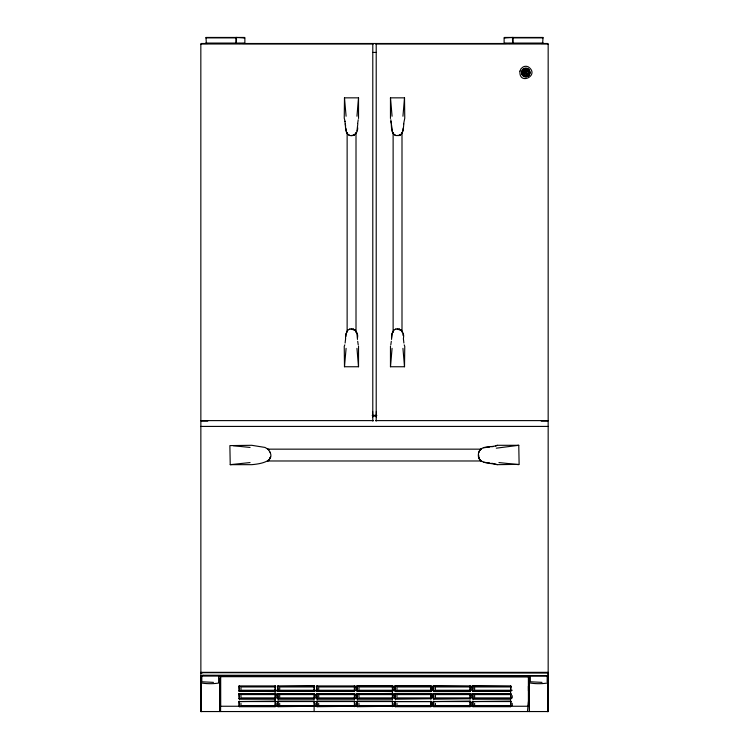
<?xml version="1.0" encoding="UTF-8"?>
<svg xmlns="http://www.w3.org/2000/svg" width="749" height="749" viewBox="0 0 749 749"><rect width="100%" height="100%" fill="white"/><g stroke="black" fill="none" stroke-linecap="round" stroke-linejoin="round"><path stroke-width="1.12" d="M201.837 711.55L200.872 711.55L200.835 678.079M201.322 43.985L201.322 43.498L207.763 43.498M547.678 420.61L547.678 421.097L541.237 421.097M529.412 711.55L529.374 682.873A14.381 3.389 0 0 0 548.128 682.873L548.128 676.066L547.229 675.589L202.998 675.242L200.835 676.066L200.872 711.55L548.165 711.55L548.165 44.472L547.201 43.498M200.835 676.974L200.835 676.066M529.403 72.279L529.234 73.748C528.738 68.852 529.243 78.692 525.049 76.295C528.925 74.507 522.971 77.437 522.371 73.973A4.054 4.054 0 0 1 522.193 71.96C522.821 70.219 522.643 74.956 522.259 71.97C522.456 69.077 526.35 67.607 528.298 69.854A3.371 3.371 0 0 1 529.318 71.576L529.403 72.279C529.861 68.814 524.796 67.167 522.849 69.891A4.176 4.176 0 0 0 521.903 72.531C521.969 79.825 533.297 75.434 528.691 69.891M528.448 701.551L527.436 711.55M376.307 417.193L376.363 411.435M478.574 452.892C476.28 464.483 490.071 462.582 497.261 464.661L519.123 464.343L518.767 445.299L497.261 445.299C491.175 448.033 480.774 444.634 478.574 452.892L480.043 449.812M522.577 71.913L523.074 70.06M356.955 116.235L358.528 97.847L344.484 97.847L344.24 118.164L345.12 121.581M402.943 116.235L404.516 97.847L390.472 97.847L390.472 118.464M521.903 72.531L522.072 71.37L521.903 72.531A4.176 4.176 0 0 0 522.268 74.235M346.085 348.36L344.484 366.748L358.528 366.748L358.528 346.132M392.073 348.36L390.472 366.748L404.516 366.748L404.76 346.422L404.207 344.868M356.955 130.888L357.825 123.8M357.507 126.862C358.818 132.358 353.06 138.378 347.939 134.511L346.656 132.751L345.851 128.126M403.177 128.126L402.382 132.751L401.099 134.511L399.105 135.541L395.921 135.541L393.927 134.511L392.645 132.751L391.54 125.158M345.532 337.733L345.851 334.054L347.63 330.421M345.851 336.47L346.094 333.708M391.521 337.733L391.839 334.054L393.618 330.421M403.814 123.8L403.177 130.532L401.099 134.511M345.654 338.417L345.12 343.005M391.54 339.437L392.083 333.708L393.927 330.084C399.048 326.218 404.806 332.238 403.496 337.733M522.25 72.419L522.774 70.706M357.694 123.285L358.219 119.728M403.58 124.128L404.76 118.164L404.516 97.847M391.324 341.31L390.791 344.868M522.896 72.662L522.662 72.316M548.128 682.873L547.163 681.787L547.229 675.589M344.802 344.868L344.24 346.422L344.484 366.748M529.281 74.235L529.599 73.13M236.356 43.498L236.525 37.881L235.944 37.45L235.944 43.498M268.957 449.812L265.043 447.443L251.739 445.299L229.877 445.608L230.224 464.661L251.739 464.661C260.877 463.912 278.394 461.019 267.421 448.511M513.056 43.498L513.056 37.45L505.893 37.881M355.11 134.511L356.393 132.751M346.656 331.844L347.939 330.084C353.06 326.218 358.818 332.238 357.507 337.733M358.528 118.464L358.528 97.847M390.472 346.132L390.472 366.748M542.622 43.498L543.034 37.45L504.414 37.45M201.799 43.498L200.835 44.472L200.872 711.55M497.261 445.299L495.595 446.039M238.819 686.243L275.604 686.243L275.117 691.402L239.305 691.402L238.819 686.243L275.604 686.243M277.542 686.243L314.121 685.794L314.599 686.243L314.121 691.402L278.029 691.402L277.542 686.243L314.599 686.243M433.765 685.794L433.278 690.952L433.765 691.402L470.044 691.402L470.531 686.243L433.765 685.794L433.765 691.402M472.947 685.794L472.469 690.952L472.956 691.402L510.575 691.402L511.052 686.243L472.947 685.794L472.956 691.402M238.819 693.892L275.117 693.443L275.604 693.892L275.117 699.051L239.305 699.051L238.819 693.892L314.599 693.892L314.121 699.051L278.029 699.051L277.542 693.892L314.599 693.892M238.819 701.551L275.117 701.092L275.604 701.551L275.117 706.7L239.305 706.7L238.819 701.551L431.349 701.551L430.862 706.7L395.294 706.7L394.817 701.551L431.349 701.551M278.029 701.092L277.542 701.551L278.029 706.7L314.599 706.251L314.121 701.092L278.029 701.092L278.029 706.7M316.537 686.243L354.867 686.243L354.38 691.402L317.024 691.402L316.537 686.243L511.052 686.243M316.537 693.892L354.867 693.892L354.38 699.051L317.024 699.051L316.537 693.892L354.867 693.892M317.024 701.092L316.537 701.551L317.024 706.7L354.867 706.251L354.38 701.092L317.024 701.092L317.024 706.7M357.282 685.794L356.805 686.243L357.282 691.402L392.879 690.952L392.392 685.794L357.282 685.794L357.282 691.402M356.805 693.892L392.392 693.443L392.879 693.892L392.392 699.051L357.282 699.051L356.805 693.892L511.052 693.892L510.575 699.051L472.956 699.051L472.469 693.892L511.052 693.892M357.282 701.092L356.805 701.551L357.282 706.7L392.879 706.251L392.392 701.092L357.282 701.092L357.282 706.7M395.294 685.794L394.817 686.243L395.294 691.402L431.349 690.952L430.862 685.794L395.294 685.794L395.294 691.402M395.294 693.443L394.817 693.892L395.294 699.051L431.349 698.602L430.862 693.443L395.294 693.443L395.294 699.051M433.765 693.443L433.278 693.892L433.765 699.051L470.531 698.602L470.044 693.443L433.765 693.443L433.765 699.051M433.278 701.551L470.044 701.092L470.531 701.551L470.044 706.7L433.765 706.7L433.278 701.551L470.531 701.551M472.469 701.551L510.575 701.092L511.052 701.551L510.575 706.7L472.956 706.7L472.469 701.551L511.052 701.551M522.849 69.891L525.189 68.786M267.421 461.496L269.312 459.783M479.688 450.224L481.579 448.511M513.056 37.45L512.475 37.881L512.644 43.498M213.474 682.376L201.799 681.787L201.799 676.075L202.998 675.242M522.371 73.973L523.233 75.583A3.698 3.698 0 0 0 527.399 76.201L528.307 75.583M353.687 135.241L355.419 134.174L353.116 135.541L353.687 135.241L351.524 135.457M399.676 135.241L401.408 134.174L399.105 135.541L399.676 135.241L397.513 135.457M349.362 329.354L349.933 329.054M395.35 329.354L395.921 329.054M200.835 673.566L202.998 672.686L547.229 673.061L548.128 673.566L548.165 711.55L547.201 711.55M524.656 68.665L526.884 68.917L525.508 68.964L525.367 69.563L526.659 69.208L528.298 69.854M496.306 448.174L518.767 445.299M524.506 68.974L523.663 69.151A3.726 3.726 0 0 1 527.408 68.871M491.765 446.76L493.591 446.47M230.224 464.661L250.063 462.564M489.752 447.041L483.582 447.762M244.577 37.45L205.966 37.45L206.378 43.498M205.966 37.881L235.944 37.881M243.107 37.881L235.944 37.45M243.481 37.881L244.764 37.881M504.236 37.881L505.519 37.881M513.056 37.881L543.034 37.881M205.675 43.077L244.867 43.077L244.867 37.881M543.325 43.077L504.124 43.077L504.124 37.881M239.399 43.498L239.97 43.498M242.639 43.498L506.324 43.498M509.03 43.498L509.601 43.498M541.237 43.498L547.678 43.498L547.678 43.985M200.835 43.985L373.292 43.985L372.787 43.498L372.787 421.097L373.274 420.61L200.835 420.61M548.165 43.985L375.708 43.985L376.213 43.498L376.213 421.097L375.726 420.61L548.165 420.61M372.768 52.43L376.27 52.43M524.618 76.164L526.341 76.529M372.178 415.349L376.859 415.349M372.768 416.098L376.27 416.098M207.763 421.097L201.322 421.097L201.322 420.61M200.835 426.415L548.165 426.415M267.636 449.157L481.401 449.157M267.636 460.981L481.401 460.981M200.835 672.34L548.165 672.34M201.799 676.075L547.163 676.066M529.374 680.813L529.374 678.079L528.401 676.984L218.624 676.675L218.624 681.787L219.588 682.873L219.626 711.55L219.588 678.079L219.588 682.873A14.381 3.389 0 0 1 200.835 682.873M542.014 682.376L530.339 681.787L530.339 676.675L529.374 676.075L529.384 711.55M275.632 686.936L240.963 686.936L240.963 690.26L276.784 690.26M314.617 686.936L279.686 686.936L279.686 690.26L315.788 690.26M511.099 686.936L474.623 686.936L474.623 690.26L512.232 690.26M238.819 690.952L354.867 690.952M356.805 690.952L392.879 690.952M394.817 690.952L431.349 690.952M433.278 690.952L470.531 690.952M472.469 690.952L511.052 690.952M511.099 694.585L474.623 694.585L474.623 697.909L512.232 697.909L512.232 695.69M238.819 698.602L275.604 698.602M277.542 698.602L314.599 698.602M316.537 698.602L392.879 698.602M394.817 698.602L431.349 698.602M433.278 698.602L470.531 698.602M472.469 698.602L511.052 698.602M469.445 702.234L471.711 702.234L471.711 705.558L435.431 705.558L435.431 703.348M498.937 462.564L518.767 464.661M250.063 447.443L233.239 445.73M397.513 329.139L401.408 330.421L399.105 329.054L399.676 329.354M351.524 329.139L355.419 330.421L353.116 329.054L353.687 329.354M483.582 462.245L489.752 462.948M525.845 68.861L527.736 69.498M491.765 463.228L497.261 464.661M525.77 68.496L526.444 68.814M526.884 68.665L527.876 69.151M395.921 135.541C390.135 133.294 392.055 126.094 390.875 121.272M349.933 135.541C344.999 133.837 345.766 127.957 345.205 123.8M524.141 76.201L522.783 74.713M479.688 459.783L481.579 461.496M401.099 330.084L402.382 331.844M355.11 330.084L356.955 333.708L357.479 339.437M478.901 457.892L480.043 460.204L478.574 457.124L478.901 457.892L478.667 455.008M522.072 73.702L522.53 74.731M270.099 452.124L270.426 452.892M522.381 71.361L522.839 73.046M390.791 119.728L391.324 123.285M358.219 344.868L357.694 341.31M344.886 121.272L345.654 126.178M403.889 343.005L403.365 338.417M390.472 97.847L392.073 116.235M344.484 97.847L346.085 116.235M404.516 366.748L402.943 348.36M358.528 366.748L356.955 348.36M402.943 333.708L403.102 335.552M529.281 70.837L529.318 71.576M372.637 411.435L372.693 417.193M528.401 686.243L528.448 690.952M510.565 685.794L510.575 706.7M470.044 685.794L470.044 691.402M314.121 685.794L314.121 691.402M278.019 685.794L278.029 691.402M275.117 685.794L275.117 706.7M239.296 685.794L239.305 691.402M548.128 676.066L548.165 711.55M528.401 676.984L528.401 706.251L220.562 706.251L220.562 676.984L220.599 711.55M512.232 703.348L512.232 705.558L474.623 705.558L474.623 703.348M472.956 693.443L472.956 699.051M472.956 701.092L472.956 706.7M470.044 693.443L470.044 699.051M470.044 701.092L470.044 706.7M433.765 701.092L433.765 706.7M432.529 702.234L432.529 705.558L396.961 705.558L396.961 703.348M430.862 685.794L430.862 691.402M430.862 693.443L430.862 699.051M430.862 701.092L430.862 706.7M401.998 132.479L401.998 332.079M395.294 701.092L395.294 706.7M394.058 703.348L394.058 705.558L358.949 705.558L358.949 703.348M393.122 132.479L393.122 332.079M392.392 685.794L392.392 699.051M392.392 701.092L392.392 706.7M357.282 693.443L357.282 699.051M356.047 703.348L356.047 705.558L318.69 705.558L318.69 703.348M356.009 132.479L356.009 332.079M354.38 685.794L354.38 691.402M354.38 693.443L354.38 699.051M354.38 701.092L354.38 706.7M347.133 132.479L347.133 332.079M317.024 685.794L317.024 691.402M317.024 693.443L317.024 699.051M315.788 703.348L315.788 705.558L279.686 705.558L279.686 703.348M314.121 693.443L314.121 699.051M314.121 701.092L314.121 711.55M278.029 693.443L278.029 699.051M276.784 703.348L276.784 705.558L240.963 705.558L240.963 703.348M239.305 693.443L239.305 699.051M239.305 701.092L239.305 706.7M529.637 72.531A4.129 4.129 0 0 1 528.691 75.19M529.59 71.979A4.129 4.129 0 0 0 529.009 70.378A4.035 4.035 0 0 0 528.307 69.488A3.914 3.914 0 0 0 527.399 68.871M528.691 75.181A3.904 3.904 0 0 1 527.399 76.201M525.452 72.054L526.332 71.754C527.165 68.374 527.689 72.756 526.837 72.335C524.515 74.928 529.122 73.758 526.968 73.505C525.667 73.383 529.552 72.494 527.09 74.769C523.916 74.46 528.092 69.058 524.955 74.338A0.955 0.955 0 0 1 524.085 74.769L523.748 73.477A3.062 3.062 0 0 1 524.684 72.756C524.497 71.548 522.68 71.389 525.349 70.34C523.991 73.458 525.864 70.528 525.452 72.054M523.897 73.964L524.497 74.31L525.04 72.878L523.897 73.964M526.669 71.221L527.174 70.621L526.669 71.221M530.011 72.531L529.974 73.187A4.522 4.522 0 0 1 529.618 74.404A4.438 4.438 0 0 1 528.551 75.883L525.77 76.969A4.073 4.073 0 0 1 523.982 76.557L522.989 75.883A4.438 4.438 0 0 1 521.716 73.833A4.644 4.644 0 0 1 521.576 71.885A4.485 4.485 0 0 1 522.568 69.629A4.279 4.279 0 0 1 523.982 68.515A4.082 4.082 0 0 1 527.558 68.515A4.279 4.279 0 0 1 528.551 69.189A4.485 4.485 0 0 1 529.964 71.885L530.011 72.531M524.562 71.389L525.18 70.603L524.562 71.389M519.937 71.146C518.748 86.098 540.347 75.237 528.363 66.904A5.767 5.767 0 0 0 523.176 66.904L521.089 68.636L519.937 71.146M270.426 457.124L268.957 460.204L270.426 457.124M356.047 686.936L318.69 686.936L318.69 690.26L356.047 690.26L356.047 686.936M394.058 686.936L358.949 686.936L358.949 690.26L394.058 690.26L394.058 686.936M432.529 686.936L396.961 686.936L396.961 690.26L432.529 690.26L432.529 686.936M471.711 686.936L435.431 686.936L435.431 690.26L471.711 690.26L471.711 686.936M276.784 694.585L240.963 694.585L240.963 697.909L276.784 697.909L276.784 694.585M315.788 694.585L279.686 694.585L279.686 697.909L315.788 697.909L315.788 694.585M356.047 694.585L318.69 694.585L318.69 697.909L356.047 697.909L356.047 694.585M394.058 694.585L358.949 694.585L358.949 697.909L394.058 697.909L394.058 694.585M432.529 694.585L396.961 694.585L396.961 697.909L432.529 697.909L432.529 694.585M471.711 694.585L435.431 694.585L435.431 697.909L471.711 697.909L471.711 694.585"/></g></svg>
